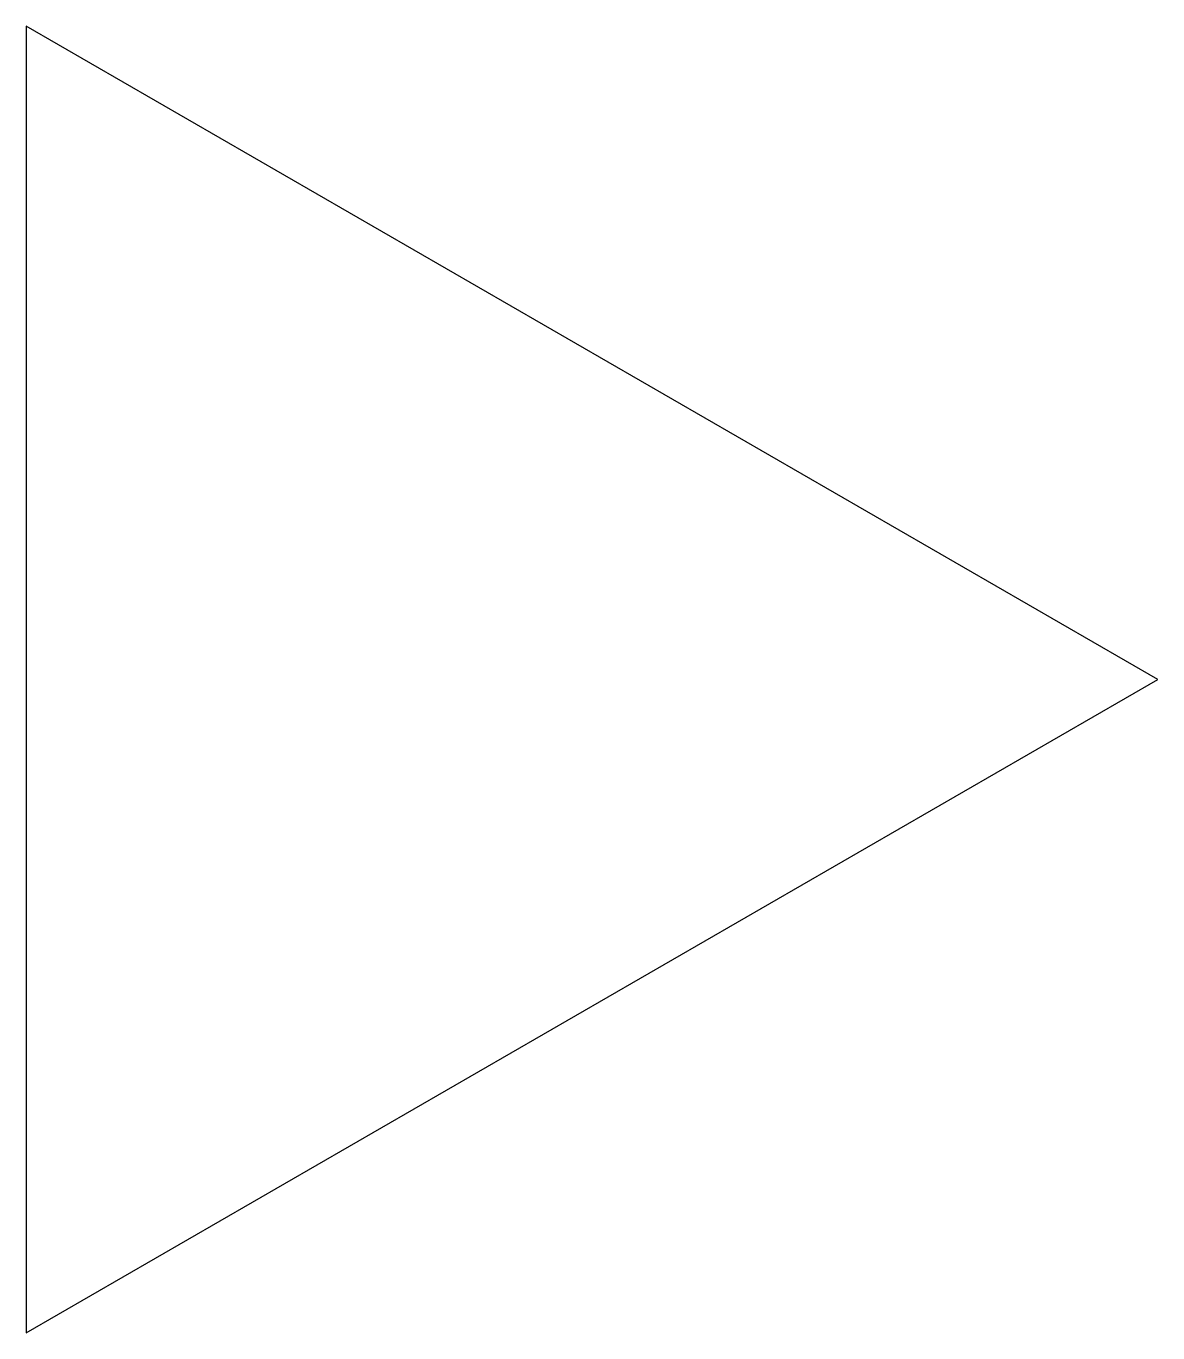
# Model space of a CAD drawing. Extents: x 728.68 to 731.28, y 243.96 to 246.96.
import ezdxf

# ---------------------------------------------------------------- set-up
doc = ezdxf.new("R2010")
doc.units = 0
doc.header["$LTSCALE"] = 5
doc.header["$MEASUREMENT"] = 0
doc.layers.add('11', color=1, linetype='CONTINUOUS')

msp = doc.modelspace()

# ---------------------------------------------------------------- linework, layer by layer
at = {"layer": '11'}
for p, q in [((728.6793, 246.9629), (728.6793, 243.9629)), ((731.2774, 245.4629), (728.6793, 246.9629)), ((728.6793, 243.9629), (731.2774, 245.4629))]:
    msp.add_line(p, q, dxfattribs=at)

doc.saveas('drawing.dxf')
